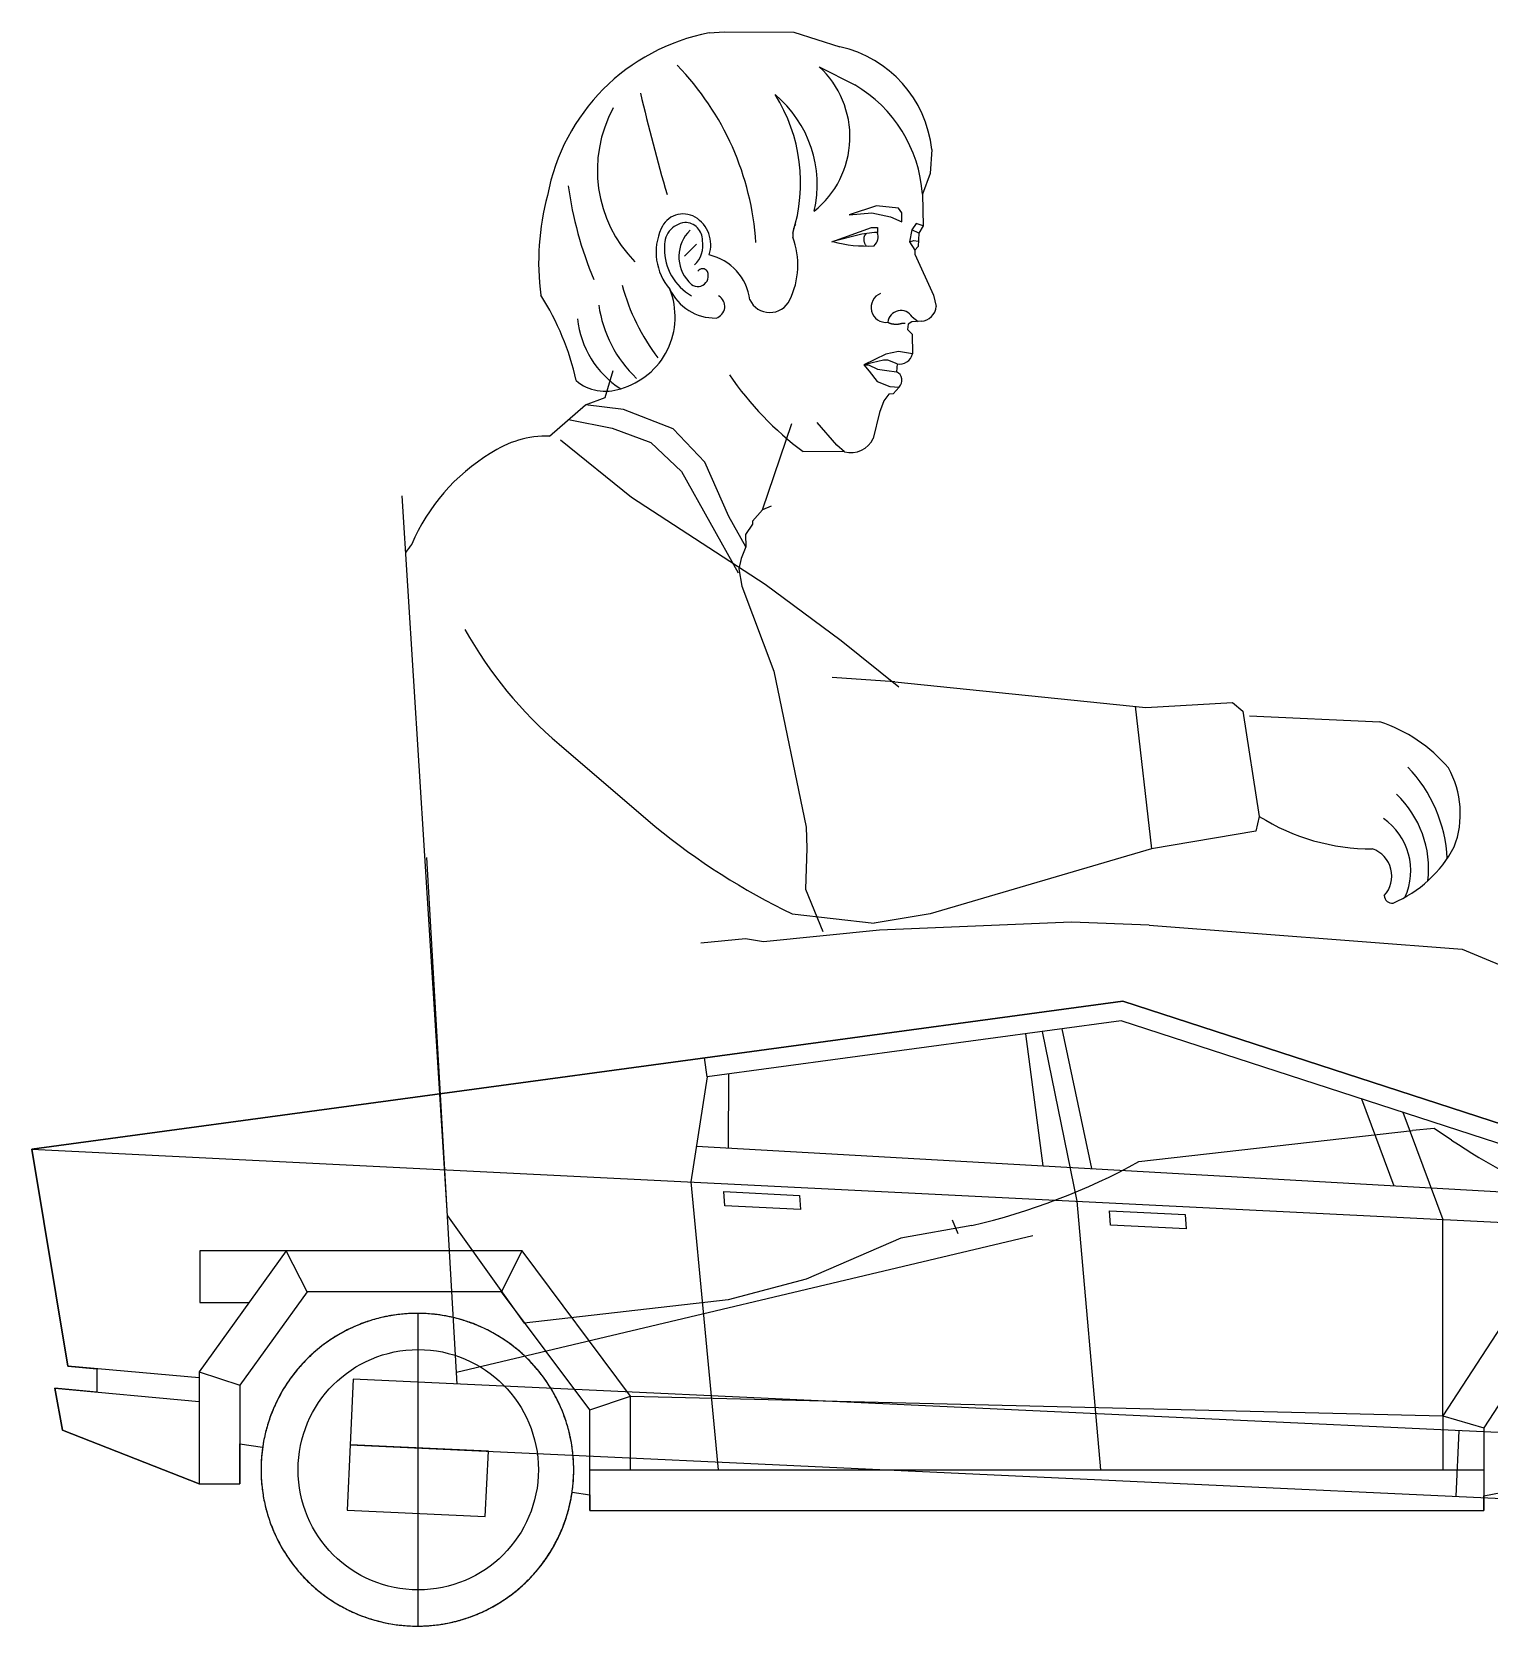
# Model space of a CAD drawing. Header units: millimetres. Extents: x 1207 to 16421, y -1609 to 10563.
# Drawn here: x 6378 to 7378, y -1609 to -514 of the extents above; entities that cross this region are included whole.
import ezdxf

# ---------------------------------------------------------------- set-up
doc = ezdxf.new("R2010")
doc.units = ezdxf.units.MM
for name, color, linetype in [('blueprint import', 6, 'Continuous'), ('person_arm', 7, 'Continuous'), ('person_leg1', 7, 'Continuous'), ('person_lowerleg1', 7, 'Continuous'), ('person_torso', 7, 'Continuous')]:
    doc.layers.add(name, color=color, linetype=linetype)

msp = doc.modelspace()

# ---------------------------------------------------------------- linework, layer by layer
for p, q in [((6669.661, -1442.365), (6648.639, -1080.993)), ((6669.661, -1442.365), (6648.639, -1080.993)), ((7064.829, -1340.668), (6669.198, -1434.405)), ((7064.829, -1340.668), (6669.198, -1434.405)), ((7357.341, -1474.443), (7355.244, -1519.395))]:
    msp.add_line(p, q)
for points in [[(6596.07, -1483.981), (7500.087, -1526.151), (7502.184, -1481.2), (6598.167, -1439.03)], [(6593.973, -1528.932), (6688.87, -1533.359), (6690.967, -1488.408), (6596.07, -1483.981)]]:
    msp.add_lwpolyline(points, close=True)
msp.add_circle((6642.819, -1501.178), 82.5)
at = {"layer": 'blueprint import'}
msp.add_line((6642.819, -1608.508), (6642.819, -1393.848), dxfattribs=at)
for points in [[(6492.309, -1438.202), (6402.33, -1430.036), (6377.573, -1281.081), (7126.576, -1179.475), (7631.635, -1343.476)], [(7631.635, -1343.476), (7126.576, -1179.475), (6377.573, -1281.081), (6402.33, -1430.036), (6422.209, -1431.852), (6422.209, -1447.911), (6393.257, -1445.261), (6398.642, -1473.954), (6492.309, -1510.788), (6520.328, -1510.788), (6520.328, -1483.393), (6536.012, -1485.654), (6535.871, -1486.645), (6535.74, -1487.646), (6535.623, -1488.61), (6535.519, -1489.614), (6535.423, -1490.58), (6535.33, -1491.558), (6535.247, -1492.524), (6535.178, -1493.502), (6535.104, -1494.47), (6535.035, -1495.448), (6535, -1496.401), (6534.954, -1497.368), (6534.93, -1498.321), (6534.906, -1499.264), (6534.906, -1502.363), (6534.954, -1504.767), (6535, -1505.968), (6535.058, -1507.161), (6535.128, -1508.386), (6535.221, -1509.609), (6535.33, -1510.833), (6535.449, -1512.05), (6535.578, -1513.275), (6535.721, -1514.511), (6535.871, -1515.736), (6536.062, -1516.984), (6536.259, -1518.225), (6536.461, -1519.473), (6536.698, -1520.722), (6536.92, -1521.96), (6537.167, -1523.209), (6537.439, -1524.445), (6537.732, -1525.718), (6538.027, -1526.956), (6538.347, -1528.205), (6538.688, -1529.477), (6539.042, -1530.713), (6539.407, -1531.962), (6539.795, -1533.2), (6540.173, -1534.473), (6540.61, -1535.722), (6541.031, -1536.96), (6541.494, -1538.208), (6541.941, -1539.446), (6542.434, -1540.695), (6542.929, -1541.92), (6543.436, -1543.156), (6543.978, -1544.381), (6544.519, -1545.621), (6545.086, -1546.846), (6545.675, -1548.047), (6546.266, -1549.274), (6546.891, -1550.462), (6547.504, -1551.687), (6548.164, -1552.867), (6548.822, -1554.068), (6549.493, -1555.234), (6550.199, -1556.413), (6550.92, -1557.591), (6551.65, -1558.77), (6552.393, -1559.925), (6553.135, -1561.057), (6553.937, -1562.212), (6554.725, -1563.32), (6555.516, -1564.45), (6557.188, -1566.665), (6558.024, -1567.751), (6558.908, -1568.832), (6559.768, -1569.905), (6560.676, -1570.965), (6561.584, -1572.003), (6562.501, -1573.05), (6563.432, -1574.065), (6564.386, -1575.079), (6565.355, -1576.08), (6566.332, -1577.068), (6567.322, -1578.05), (6568.324, -1579.014), (6569.336, -1579.968), (6570.363, -1580.9), (6571.399, -1581.821), (6572.435, -1582.724), (6573.497, -1583.632), (6574.568, -1584.516), (6576.735, -1586.236), (6577.843, -1587.074), (6578.953, -1587.887), (6580.084, -1588.701), (6581.216, -1589.466), (6582.348, -1590.267), (6584.654, -1591.753), (6585.81, -1592.482), (6586.989, -1593.201), (6588.166, -1593.907), (6589.333, -1594.581), (6591.737, -1595.901), (6592.938, -1596.524), (6594.13, -1597.137), (6596.578, -1598.314), (6597.794, -1598.881), (6600.244, -1599.965), (6601.48, -1600.484), (6602.709, -1600.99), (6603.958, -1601.461), (6605.194, -1601.911), (6606.443, -1602.369), (6607.692, -1602.795), (6608.93, -1603.229), (6610.203, -1603.605), (6611.438, -1603.994), (6612.687, -1604.385), (6613.949, -1604.726), (6615.198, -1605.056), (6616.447, -1605.373), (6617.706, -1605.668), (6618.955, -1605.964), (6620.193, -1606.233), (6621.442, -1606.481), (6622.682, -1606.706), (6623.929, -1606.941), (6625.178, -1607.165), (6626.416, -1607.343), (6627.665, -1607.53), (6628.901, -1607.684), (6630.126, -1607.825), (6631.355, -1607.955), (6632.578, -1608.096), (6633.792, -1608.179), (6635.017, -1608.272), (6636.244, -1608.344), (6637.432, -1608.403), (6639.836, -1608.496), (6641.039, -1608.496), (6642.23, -1608.52), (6643.303, -1608.496), (6644.386, -1608.496), (6645.446, -1608.474), (6646.53, -1608.427), (6647.614, -1608.39), (6648.7, -1608.32), (6649.818, -1608.248), (6650.902, -1608.155), (6652.008, -1608.073), (6654.225, -1607.838), (6655.333, -1607.708), (6656.441, -1607.566), (6658.654, -1607.258), (6659.785, -1607.071), (6660.895, -1606.869), (6662.027, -1606.669), (6663.158, -1606.459), (6664.264, -1606.233), (6666.527, -1605.738), (6667.658, -1605.466), (6668.777, -1605.173), (6671.04, -1604.582), (6672.172, -1604.241), (6673.301, -1603.924), (6674.433, -1603.572), (6675.54, -1603.205), (6676.672, -1602.838), (6677.804, -1602.462), (6678.909, -1602.052), (6680.041, -1601.639), (6681.148, -1601.214), (6682.28, -1600.766), (6683.39, -1600.308), (6684.497, -1599.834), (6685.603, -1599.352), (6686.711, -1598.857), (6687.797, -1598.362), (6688.904, -1597.843), (6689.986, -1597.3), (6691.083, -1596.761), (6692.169, -1596.194), (6694.336, -1595.017), (6695.396, -1594.426), (6696.469, -1593.79), (6697.529, -1593.177), (6698.565, -1592.528), (6699.625, -1591.87), (6700.674, -1591.21), (6701.712, -1590.539), (6702.726, -1589.833), (6703.751, -1589.136), (6704.766, -1588.406), (6705.767, -1587.687), (6706.779, -1586.933), (6707.756, -1586.19), (6708.747, -1585.424), (6709.724, -1584.635), (6710.689, -1583.834), (6711.646, -1583.045), (6712.6, -1582.231), (6713.519, -1581.395), (6714.472, -1580.58), (6716.288, -1578.86), (6717.185, -1578), (6718.093, -1577.116), (6718.977, -1576.232), (6719.834, -1575.324), (6720.695, -1574.429), (6721.531, -1573.5), (6722.391, -1572.568), (6723.205, -1571.628), (6724.83, -1569.716), (6725.62, -1568.774), (6726.396, -1567.773), (6727.163, -1566.806), (6727.905, -1565.805), (6728.659, -1564.814), (6729.404, -1563.813), (6730.11, -1562.801), (6730.829, -1561.776), (6731.513, -1560.738), (6732.182, -1559.723), (6732.866, -1558.677), (6733.528, -1557.614), (6734.152, -1556.576), (6734.788, -1555.519), (6735.425, -1554.446), (6736.013, -1553.386), (6737.192, -1551.216), (6737.757, -1550.134), (6738.3, -1549.035), (6738.839, -1547.954), (6739.358, -1546.846), (6739.853, -1545.76), (6740.348, -1544.652), (6740.854, -1543.545), (6741.328, -1542.439), (6741.775, -1541.332), (6742.212, -1540.2), (6742.635, -1539.092), (6743.072, -1537.963), (6743.45, -1536.853), (6743.862, -1535.722), (6744.227, -1534.601), (6744.579, -1533.471), (6744.946, -1532.34), (6745.261, -1531.208), (6745.606, -1530.077), (6745.898, -1528.945), (6746.195, -1527.84), (6746.49, -1526.708), (6746.758, -1525.576), (6747.255, -1523.313), (6747.479, -1522.206), (6747.702, -1521.076), (6747.913, -1519.945), (6748.091, -1518.837), (6748.267, -1517.705), (6748.456, -1516.598), (6760.558, -1518.364), (6760.558, -1529.112), (7374.369, -1529.112), (7374.369, -1519.024), (7393.351, -1515.538)], [(7338.241, -1307.642), (7508.085, -1317.257), (7125.347, -1192.977), (6841.191, -1231.533)], [(7059.668, -1201.897), (7071.568, -1292.523)], [(7071.251, -1200.332), (7094.877, -1316.762), (7111.117, -1501.173)], [(7084.721, -1198.503), (7105.035, -1294.432)], [(6841.191, -1231.533), (6839.425, -1218.43)], [(6841.191, -1231.533), (6830.009, -1303.589)], [(6855.897, -1229.539), (6855.71, -1280.293)], [(7290.354, -1246.556), (7312.719, -1306.239)], [(7318.809, -1255.807), (7346.346, -1329.289)], [(6833.817, -1279.044), (7338.241, -1307.642)], [(6377.573, -1281.081), (7631.635, -1343.476)], [(6830.009, -1303.589), (6848.814, -1501.173)], [(7346.346, -1464.174), (7346.346, -1329.289)], [(6788.591, -1501.173), (6788.591, -1450.621), (6714.083, -1350.993), (6552.214, -1350.993), (6492.309, -1434.067), (6492.309, -1510.788)], [(6552.214, -1350.993), (6492.78, -1350.993), (6492.78, -1386.402), (6526.692, -1386.402)], [(6566.556, -1379.026), (6552.214, -1350.993)], [(6700.037, -1379.026), (6714.083, -1350.993)], [(7631.635, -1435.894), (7579.704, -1356.579), (7419.369, -1351.853), (7346.346, -1464.174), (7346.346, -1501.173)], [(6760.558, -1529.112), (6760.558, -1459.941), (6700.037, -1379.026), (6566.556, -1379.026), (6520.328, -1443.139), (6520.328, -1510.788)], [(7613.017, -1503.39), (7613.017, -1447.17), (7565.437, -1384.2), (7434.309, -1380.336), (7374.369, -1472.482), (7374.369, -1501.173)], [(6422.209, -1431.852), (6422.209, -1447.911)], [(6492.309, -1434.067), (6520.328, -1443.139)], [(6492.309, -1510.788), (6398.642, -1473.954), (6393.257, -1445.261), (6492.309, -1454.275)], [(6760.558, -1459.941), (6788.591, -1450.621)], [(6788.591, -1450.621), (7346.346, -1464.174)], [(7346.346, -1464.174), (7374.369, -1472.482)], [(6520.328, -1483.393), (6536.012, -1485.654)], [(6760.558, -1501.173), (7374.369, -1501.173)], [(7374.369, -1501.173), (7374.369, -1529.112)], [(6492.309, -1510.788), (6520.328, -1510.788)], [(6748.456, -1516.598), (6760.558, -1518.364)], [(7374.369, -1519.024), (7393.351, -1515.538)], [(6760.558, -1529.112), (7374.369, -1529.112)]]:
    msp.add_lwpolyline(points, dxfattribs=at)
for points in [[(6852.576, -1310.294), (6904.493, -1312.874), (6905.236, -1322.595), (6853.319, -1320.015), (6852.576, -1310.294)], [(7117.43, -1323.455), (7169.348, -1326.057), (7170.102, -1335.781), (7118.171, -1333.214), (7117.43, -1323.455)], [(6749.564, -1501.173), (6749.54, -1499.311), (6749.494, -1497.437), (6749.399, -1495.576), (6749.292, -1493.704), (6749.151, -1491.851), (6748.975, -1489.99), (6748.773, -1488.141), (6748.526, -1486.28), (6748.245, -1484.427), (6747.937, -1482.59), (6747.596, -1480.765), (6747.231, -1478.926), (6746.831, -1477.099), (6746.393, -1475.284), (6745.924, -1473.483), (6745.415, -1471.667), (6744.896, -1469.875), (6744.334, -1468.097), (6743.741, -1466.329), (6743.117, -1464.563), (6742.481, -1462.817), (6741.775, -1461.073), (6741.08, -1459.366), (6740.327, -1457.645), (6739.56, -1455.947), (6738.745, -1454.253), (6737.935, -1452.578), (6737.075, -1450.917), (6736.167, -1449.266), (6735.259, -1447.641), (6734.315, -1446.039), (6733.337, -1444.449), (6732.349, -1442.868), (6731.298, -1441.302), (6730.264, -1439.77), (6729.178, -1438.25), (6728.07, -1436.741), (6726.939, -1435.27), (6725.764, -1433.796), (6724.584, -1432.347), (6723.36, -1430.92), (6722.143, -1429.517), (6720.871, -1428.138), (6719.589, -1426.785), (6718.29, -1425.442), (6716.961, -1424.133), (6715.604, -1422.847), (6714.224, -1421.576), (6712.845, -1420.338), (6711.423, -1419.137), (6709.972, -1417.934), (6708.523, -1416.757), (6707.048, -1415.625), (6705.539, -1414.518), (6704.019, -1413.408), (6702.479, -1412.374), (6700.945, -1411.325), (6699.355, -1410.311), (6697.776, -1409.333), (6696.174, -1408.388), (6694.536, -1407.459), (6692.909, -1406.551), (6691.235, -1405.693), (6689.586, -1404.857), (6687.89, -1404.042), (6684.497, -1402.509), (6682.753, -1401.803), (6681.031, -1401.108), (6679.263, -1400.45), (6677.532, -1399.814), (6675.74, -1399.221), (6673.974, -1398.634), (6672.183, -1398.115), (6670.38, -1397.596), (6668.566, -1397.125), (6666.761, -1396.69), (6664.946, -1396.289), (6663.121, -1395.9), (6661.284, -1395.559), (6659.431, -1395.24), (6657.594, -1394.944), (6655.745, -1394.697), (6653.882, -1394.473), (6652.032, -1394.299), (6650.146, -1394.132), (6648.298, -1394.028), (6646.424, -1393.93), (6644.564, -1393.86), (6642.688, -1393.837), (6640.827, -1393.86), (6638.952, -1393.884), (6637.104, -1393.98), (6635.219, -1394.06), (6633.368, -1394.201), (6631.505, -1394.38), (6629.656, -1394.592), (6627.795, -1394.814), (6625.945, -1395.085), (6624.092, -1395.381), (6622.257, -1395.722), (6620.419, -1396.076), (6618.614, -1396.488), (6616.777, -1396.89), (6614.974, -1397.372), (6613.158, -1397.844), (6611.369, -1398.363), (6609.59, -1398.93), (6607.822, -1399.518), (6606.054, -1400.131), (6604.299, -1400.767), (6602.555, -1401.438), (6600.833, -1402.144), (6599.113, -1402.887), (6597.419, -1403.654), (6595.72, -1404.455), (6594.046, -1405.267), (6592.373, -1406.127), (6590.736, -1407.011), (6589.085, -1407.906), (6585.879, -1409.815), (6584.313, -1410.806), (6582.732, -1411.831), (6581.192, -1412.893), (6579.683, -1413.951), (6578.162, -1415.058), (6576.666, -1416.19), (6575.191, -1417.345), (6573.756, -1418.525), (6572.329, -1419.726), (6570.926, -1420.962), (6569.535, -1422.21), (6568.156, -1423.472), (6566.827, -1424.793), (6565.517, -1426.103), (6564.223, -1427.456), (6562.939, -1428.835), (6561.691, -1430.225), (6560.466, -1431.628), (6559.273, -1433.064), (6558.094, -1434.514), (6556.962, -1435.987), (6555.831, -1437.483), (6554.749, -1439.004), (6553.665, -1440.537), (6552.616, -1442.077), (6551.602, -1443.658), (6550.625, -1445.237), (6549.66, -1446.851), (6548.728, -1448.454), (6547.818, -1450.081), (6546.961, -1451.731), (6546.1, -1453.414), (6545.286, -1455.089), (6544.498, -1456.783), (6543.757, -1458.505), (6543.023, -1460.213), (6542.33, -1461.933), (6541.644, -1463.679), (6541.007, -1465.445), (6540.395, -1467.213), (6539.832, -1468.991), (6539.289, -1470.783), (6538.77, -1472.575), (6538.299, -1474.376), (6537.841, -1476.191), (6537.415, -1478.007), (6537.026, -1479.834), (6536.698, -1481.671), (6536.353, -1483.522), (6536.062, -1485.359), (6535.814, -1487.21), (6535.578, -1489.06), (6535.376, -1490.921), (6535.221, -1492.772), (6535.084, -1494.657), (6535, -1496.505), (6534.93, -1498.391), (6534.906, -1500.243), (6534.906, -1502.115), (6534.93, -1503.977), (6535, -1505.851), (6535.084, -1507.712), (6535.221, -1509.585), (6535.376, -1511.437), (6535.578, -1513.299), (6535.814, -1515.147), (6536.062, -1517.008), (6536.353, -1518.837), (6536.698, -1520.698), (6537.026, -1522.523), (6537.415, -1524.362), (6537.841, -1526.165), (6538.299, -1527.981), (6538.77, -1529.783), (6539.289, -1531.573), (6539.832, -1533.365), (6540.395, -1535.157), (6541.007, -1536.912), (6541.644, -1538.68), (6542.33, -1540.424), (6543.023, -1542.144), (6543.757, -1543.866), (6544.498, -1545.584), (6545.286, -1547.28), (6546.1, -1548.955), (6546.961, -1550.63), (6547.818, -1552.254), (6548.728, -1553.905), (6549.66, -1555.519), (6550.625, -1557.119), (6551.602, -1558.7), (6552.616, -1560.29), (6553.665, -1561.824), (6554.749, -1563.364), (6555.831, -1564.873), (6556.962, -1566.372), (6558.094, -1567.844), (6559.273, -1569.293), (6560.466, -1570.744), (6561.691, -1572.145), (6562.939, -1573.524), (6564.223, -1574.903), (6565.517, -1576.232), (6566.827, -1577.577), (6568.156, -1578.86), (6569.535, -1580.146), (6570.926, -1581.395), (6572.329, -1582.644), (6573.756, -1583.834), (6575.191, -1585.011), (6576.666, -1586.167), (6578.162, -1587.298), (6579.683, -1588.406), (6581.192, -1589.466), (6582.732, -1590.513), (6584.313, -1591.551), (6585.879, -1592.552), (6587.484, -1593.497), (6589.085, -1594.45), (6590.736, -1595.358), (6592.373, -1596.242), (6594.046, -1597.089), (6595.72, -1597.917), (6597.419, -1598.703), (6599.113, -1599.47), (6600.833, -1600.212), (6602.555, -1600.92), (6604.299, -1601.602), (6606.054, -1602.228), (6607.822, -1602.838), (6609.59, -1603.431), (6611.369, -1603.994), (6613.158, -1604.513), (6614.974, -1604.997), (6616.777, -1605.444), (6618.614, -1605.868), (6620.419, -1606.281), (6622.257, -1606.646), (6624.092, -1606.987), (6627.795, -1607.553), (6629.656, -1607.777), (6631.505, -1607.977), (6633.368, -1608.131), (6635.219, -1608.296), (6637.104, -1608.39), (6638.952, -1608.45), (6640.827, -1608.496), (6642.688, -1608.52), (6644.564, -1608.496), (6646.424, -1608.427), (6648.298, -1608.344), (6650.146, -1608.227), (6652.032, -1608.073), (6653.882, -1607.884), (6655.745, -1607.66), (6657.594, -1607.412), (6659.431, -1607.117), (6661.284, -1606.8), (6663.121, -1606.459), (6664.946, -1606.081), (6666.761, -1605.668), (6668.566, -1605.243), (6670.38, -1604.76), (6672.183, -1604.241), (6673.974, -1603.703), (6675.74, -1603.136), (6677.532, -1602.547), (6679.263, -1601.911), (6681.031, -1601.261), (6682.753, -1600.556), (6684.497, -1599.858), (6686.191, -1599.081), (6687.89, -1598.314), (6689.586, -1597.502), (6691.235, -1596.663), (6692.909, -1595.806), (6694.536, -1594.9), (6696.174, -1593.979), (6697.776, -1593.023), (6699.355, -1592.046), (6700.945, -1591.032), (6702.479, -1589.998), (6704.019, -1588.925), (6705.539, -1587.841), (6707.048, -1586.733), (6708.523, -1585.602), (6709.972, -1584.422), (6711.423, -1583.232), (6712.845, -1582.031), (6714.224, -1580.782), (6715.604, -1579.52), (6716.961, -1578.224), (6718.29, -1576.919), (6719.589, -1575.585), (6720.871, -1574.219), (6722.143, -1572.84), (6723.36, -1571.437), (6724.584, -1570.014), (6725.764, -1568.563), (6726.939, -1567.101), (6728.07, -1565.627), (6729.178, -1564.109), (6730.264, -1562.588), (6731.298, -1561.057), (6732.349, -1559.489), (6733.337, -1557.91), (6734.315, -1556.331), (6735.259, -1554.717), (6736.167, -1553.09), (6737.075, -1551.44), (6737.935, -1549.789), (6738.745, -1548.119), (6739.56, -1546.42), (6740.327, -1544.724), (6741.08, -1543.002), (6741.775, -1541.284), (6742.481, -1539.54), (6743.117, -1537.796), (6743.741, -1536.028), (6744.334, -1534.273), (6744.896, -1532.481), (6745.415, -1530.689), (6745.924, -1528.889), (6746.393, -1527.073), (6746.831, -1525.259), (6747.231, -1523.431), (6747.596, -1521.593), (6747.937, -1519.767), (6748.245, -1517.929), (6748.526, -1516.081), (6748.773, -1514.228), (6748.975, -1512.367), (6749.151, -1510.516), (6749.292, -1508.631), (6749.399, -1506.783), (6749.494, -1504.919), (6749.54, -1503.045), (6749.564, -1501.173)], [(6749.564, -1501.173), (6749.564, -1499.996), (6749.54, -1498.792), (6749.494, -1497.591), (6749.446, -1496.401), (6749.399, -1495.2), (6749.316, -1493.975), (6749.223, -1492.748), (6749.129, -1491.534), (6749.021, -1490.309), (6748.882, -1489.082), (6748.728, -1487.846), (6748.562, -1486.621), (6748.387, -1485.383), (6748.208, -1484.134), (6747.998, -1482.885), (6747.772, -1481.649), (6747.524, -1480.401), (6747.277, -1479.16), (6747.005, -1477.912), (6746.712, -1476.639), (6746.417, -1475.401), (6746.1, -1474.152), (6745.756, -1472.892), (6745.415, -1471.643), (6745.064, -1470.395), (6744.675, -1469.133), (6744.273, -1467.884), (6743.862, -1466.648), (6743.437, -1465.399), (6742.978, -1464.161), (6742.505, -1462.912), (6742.023, -1461.663), (6741.528, -1460.425), (6740.489, -1457.975), (6739.925, -1456.737), (6738.795, -1454.285), (6738.183, -1453.097), (6737.57, -1451.87), (6736.934, -1450.669), (6736.285, -1449.468), (6735.624, -1448.302), (6734.951, -1447.122), (6734.245, -1445.921), (6733.539, -1444.766), (6732.818, -1443.587), (6732.078, -1442.433), (6731.298, -1441.302), (6730.536, -1440.146), (6729.745, -1439.017), (6728.118, -1436.799), (6727.28, -1435.692), (6725.562, -1433.524), (6724.678, -1432.464), (6723.77, -1431.391), (6722.864, -1430.355), (6721.943, -1429.317), (6721.012, -1428.292), (6720.058, -1427.28), (6719.113, -1426.265), (6718.112, -1425.288), (6717.135, -1424.311), (6716.123, -1423.342), (6715.132, -1422.389), (6714.083, -1421.47), (6713.047, -1420.54), (6712.011, -1419.632), (6710.936, -1418.725), (6709.878, -1417.841), (6707.709, -1416.12), (6706.601, -1415.284), (6704.388, -1413.66), (6703.256, -1412.869), (6702.101, -1412.102), (6700.969, -1411.349), (6699.814, -1410.606), (6698.634, -1409.863), (6697.483, -1409.155), (6696.304, -1408.462), (6695.101, -1407.776), (6693.934, -1407.12), (6692.731, -1406.471), (6691.53, -1405.834), (6690.307, -1405.222), (6689.115, -1404.631), (6687.89, -1404.042), (6686.665, -1403.478), (6685.451, -1402.935), (6684.202, -1402.392), (6682.977, -1401.873), (6681.739, -1401.38), (6680.49, -1400.895), (6679.241, -1400.426), (6678.001, -1399.987), (6676.752, -1399.566), (6675.516, -1399.127), (6674.268, -1398.728), (6673.006, -1398.363), (6671.757, -1397.985), (6670.508, -1397.644), (6669.248, -1397.303), (6667.999, -1396.984), (6666.761, -1396.69), (6665.513, -1396.395), (6664.253, -1396.124), (6661.755, -1395.628), (6660.517, -1395.431), (6659.268, -1395.192), (6658.028, -1395.016), (6656.781, -1394.838), (6655.557, -1394.675), (6654.319, -1394.523), (6653.094, -1394.403), (6651.866, -1394.275), (6650.655, -1394.178), (6649.43, -1394.084), (6648.226, -1394.028), (6647.001, -1393.954), (6645.813, -1393.91), (6644.608, -1393.86), (6643.409, -1393.86), (6642.23, -1393.837), (6641.039, -1393.86), (6639.836, -1393.86), (6637.432, -1393.954), (6636.244, -1394.028), (6635.017, -1394.084), (6633.792, -1394.178), (6632.578, -1394.275), (6631.355, -1394.403), (6630.126, -1394.523), (6628.901, -1394.675), (6627.665, -1394.838), (6626.416, -1395.016), (6625.178, -1395.192), (6623.929, -1395.431), (6622.682, -1395.628), (6621.442, -1395.876), (6620.193, -1396.124), (6618.955, -1396.395), (6617.706, -1396.69), (6616.447, -1396.984), (6615.198, -1397.303), (6613.949, -1397.644), (6612.687, -1397.985), (6611.438, -1398.363), (6610.203, -1398.728), (6608.93, -1399.127), (6607.692, -1399.566), (6606.443, -1399.987), (6605.194, -1400.426), (6603.958, -1400.895), (6602.709, -1401.38), (6601.48, -1401.873), (6600.244, -1402.392), (6597.794, -1403.478), (6596.578, -1404.042), (6594.13, -1405.222), (6592.938, -1405.834), (6591.737, -1406.471), (6590.534, -1407.12), (6589.333, -1407.776), (6588.166, -1408.462), (6586.989, -1409.155), (6585.81, -1409.863), (6583.499, -1411.349), (6582.348, -1412.102), (6581.216, -1412.869), (6580.084, -1413.66), (6578.953, -1414.47), (6577.843, -1415.284), (6576.735, -1416.12), (6574.568, -1417.841), (6573.497, -1418.725), (6572.435, -1419.632), (6571.399, -1420.54), (6570.363, -1421.47), (6569.336, -1422.389), (6568.324, -1423.342), (6567.322, -1424.311), (6566.332, -1425.288), (6565.355, -1426.265), (6564.386, -1427.28), (6563.432, -1428.292), (6562.501, -1429.317), (6561.584, -1430.355), (6560.676, -1431.391), (6559.768, -1432.464), (6558.908, -1433.524), (6558.024, -1434.608), (6557.188, -1435.692), (6555.516, -1437.909), (6554.725, -1439.017), (6553.937, -1440.146), (6553.135, -1441.302), (6552.393, -1442.433), (6551.65, -1443.587), (6550.92, -1444.766), (6550.199, -1445.921), (6549.493, -1447.122), (6548.822, -1448.302), (6548.164, -1449.468), (6547.504, -1450.669), (6546.891, -1451.87), (6546.266, -1453.097), (6545.675, -1454.285), (6545.086, -1455.513), (6544.519, -1456.737), (6543.978, -1457.975), (6543.436, -1459.2), (6542.929, -1460.425), (6542.434, -1461.663), (6541.941, -1462.912), (6541.494, -1464.161), (6541.031, -1465.399), (6540.61, -1466.648), (6540.173, -1467.884), (6539.795, -1469.133), (6539.407, -1470.395), (6539.042, -1471.643), (6538.688, -1472.892), (6538.347, -1474.152), (6538.027, -1475.401), (6537.732, -1476.639), (6537.439, -1477.912), (6537.167, -1479.16), (6536.92, -1480.401), (6536.698, -1481.649), (6536.461, -1482.885), (6536.062, -1485.383), (6535.871, -1486.621), (6535.721, -1487.846), (6535.578, -1489.082), (6535.449, -1490.309), (6535.33, -1491.534), (6535.221, -1492.748), (6535.128, -1493.975), (6535.058, -1495.2), (6535, -1496.401), (6534.954, -1497.591), (6534.906, -1499.996), (6534.906, -1502.363), (6534.954, -1504.767), (6535, -1505.968), (6535.058, -1507.161), (6535.128, -1508.386), (6535.221, -1509.609), (6535.33, -1510.833), (6535.449, -1512.05), (6535.578, -1513.275), (6535.721, -1514.511), (6535.871, -1515.736), (6536.062, -1516.984), (6536.259, -1518.225), (6536.461, -1519.473), (6536.698, -1520.722), (6536.92, -1521.96), (6537.167, -1523.209), (6537.439, -1524.445), (6537.732, -1525.718), (6538.027, -1526.956), (6538.347, -1528.205), (6538.688, -1529.477), (6539.042, -1530.713), (6539.407, -1531.962), (6539.795, -1533.2), (6540.173, -1534.473), (6540.61, -1535.722), (6541.031, -1536.96), (6541.494, -1538.208), (6541.941, -1539.446), (6542.434, -1540.695), (6542.929, -1541.92), (6543.436, -1543.156), (6543.978, -1544.381), (6544.519, -1545.621), (6545.086, -1546.846), (6545.675, -1548.047), (6546.266, -1549.274), (6546.891, -1550.462), (6547.504, -1551.687), (6548.164, -1552.867), (6548.822, -1554.068), (6549.493, -1555.234), (6550.199, -1556.413), (6550.92, -1557.591), (6551.65, -1558.77), (6552.393, -1559.925), (6553.135, -1561.057), (6553.937, -1562.212), (6554.725, -1563.32), (6555.516, -1564.45), (6557.188, -1566.665), (6558.024, -1567.751), (6558.908, -1568.832), (6559.768, -1569.905), (6560.676, -1570.965), (6561.584, -1572.003), (6562.501, -1573.05), (6563.432, -1574.065), (6564.386, -1575.079), (6565.355, -1576.08), (6566.332, -1577.068), (6567.322, -1578.05), (6568.324, -1579.014), (6569.336, -1579.968), (6570.363, -1580.9), (6571.399, -1581.821), (6572.435, -1582.724), (6573.497, -1583.632), (6574.568, -1584.516), (6576.735, -1586.236), (6577.843, -1587.074), (6578.953, -1587.887), (6580.084, -1588.701), (6581.216, -1589.466), (6582.348, -1590.267), (6584.654, -1591.753), (6585.81, -1592.482), (6586.989, -1593.201), (6588.166, -1593.907), (6589.333, -1594.581), (6591.737, -1595.901), (6592.938, -1596.524), (6594.13, -1597.137), (6596.578, -1598.314), (6597.794, -1598.881), (6600.244, -1599.965), (6601.48, -1600.484), (6602.709, -1600.99), (6603.958, -1601.461), (6605.194, -1601.911), (6606.443, -1602.369), (6607.692, -1602.795), (6608.93, -1603.229), (6610.203, -1603.605), (6611.438, -1603.994), (6612.687, -1604.385), (6613.949, -1604.726), (6615.198, -1605.056), (6616.447, -1605.373), (6617.706, -1605.668), (6618.955, -1605.964), (6620.193, -1606.233), (6621.442, -1606.481), (6622.682, -1606.706), (6623.929, -1606.941), (6625.178, -1607.165), (6626.416, -1607.343), (6627.665, -1607.53), (6628.901, -1607.684), (6630.126, -1607.825), (6631.355, -1607.955), (6632.578, -1608.096), (6633.792, -1608.179), (6635.017, -1608.272), (6636.244, -1608.344), (6637.432, -1608.403), (6639.836, -1608.496), (6641.039, -1608.496), (6642.23, -1608.52), (6643.409, -1608.496), (6644.608, -1608.496), (6645.813, -1608.45), (6647.001, -1608.403), (6648.226, -1608.344), (6649.43, -1608.272), (6650.655, -1608.179), (6651.866, -1608.096), (6653.094, -1607.955), (6654.319, -1607.825), (6655.557, -1607.684), (6656.781, -1607.53), (6658.028, -1607.343), (6659.268, -1607.165), (6660.517, -1606.941), (6661.755, -1606.706), (6663.004, -1606.481), (6664.253, -1606.233), (6665.513, -1605.964), (6666.761, -1605.668), (6667.999, -1605.373), (6669.248, -1605.056), (6670.508, -1604.726), (6671.757, -1604.385), (6673.006, -1603.994), (6674.268, -1603.605), (6675.516, -1603.229), (6676.752, -1602.795), (6678.001, -1602.369), (6679.241, -1601.911), (6680.49, -1601.461), (6681.739, -1600.99), (6682.977, -1600.484), (6684.202, -1599.965), (6685.451, -1599.424), (6686.665, -1598.881), (6687.89, -1598.314), (6689.115, -1597.725), (6690.307, -1597.137), (6691.53, -1596.524), (6692.731, -1595.901), (6693.934, -1595.241), (6695.101, -1594.581), (6696.304, -1593.907), (6697.483, -1593.201), (6698.634, -1592.482), (6699.814, -1591.753), (6700.969, -1591.008), (6702.101, -1590.267), (6703.256, -1589.466), (6704.388, -1588.701), (6706.601, -1587.074), (6707.709, -1586.236), (6709.878, -1584.516), (6710.936, -1583.632), (6712.011, -1582.724), (6713.047, -1581.821), (6714.083, -1580.9), (6715.132, -1579.968), (6716.123, -1579.014), (6717.135, -1578.05), (6718.112, -1577.068), (6719.113, -1576.08), (6720.058, -1575.079), (6721.012, -1574.065), (6721.943, -1573.05), (6722.864, -1572.003), (6723.77, -1570.965), (6724.678, -1569.905), (6725.562, -1568.832), (6727.28, -1566.665), (6728.118, -1565.557), (6728.93, -1564.45), (6729.745, -1563.32), (6730.536, -1562.212), (6731.298, -1561.057), (6732.078, -1559.925), (6732.818, -1558.77), (6733.539, -1557.591), (6734.951, -1555.234), (6735.624, -1554.068), (6736.285, -1552.867), (6736.934, -1551.687), (6737.57, -1550.462), (6738.183, -1549.274), (6738.795, -1548.047), (6739.358, -1546.846), (6739.925, -1545.621), (6740.489, -1544.381), (6741.009, -1543.156), (6741.528, -1541.92), (6742.023, -1540.695), (6742.505, -1539.446), (6742.978, -1538.208), (6743.437, -1536.96), (6743.862, -1535.722), (6744.273, -1534.473), (6744.675, -1533.2), (6745.064, -1531.962), (6745.415, -1530.713), (6745.756, -1529.477), (6746.1, -1528.205), (6746.417, -1526.956), (6746.712, -1525.718), (6747.005, -1524.445), (6747.277, -1523.209), (6747.524, -1521.96), (6747.772, -1520.722), (6747.998, -1519.473), (6748.208, -1518.225), (6748.387, -1516.984), (6748.562, -1515.736), (6748.728, -1514.511), (6748.882, -1513.275), (6749.021, -1512.05), (6749.129, -1510.833), (6749.316, -1508.386), (6749.399, -1507.161), (6749.446, -1505.968), (6749.54, -1503.564), (6749.564, -1502.363), (6749.564, -1501.173)]]:
    msp.add_lwpolyline(points, close=True, dxfattribs=at)
at = {"layer": 'person_arm'}
for p, q in [((7213.442, -983.587), (7303.065, -987.73)), ((6739.531, -1003.172), (6805.457, -1059.564)), ((7220.262, -1052.718), (7217.894, -1062.725)), ((7217.894, -1062.725), (7146.306, -1074.944)), ((7146.306, -1074.944), (6994.271, -1119.481))]:
    msp.add_line(p, q, dxfattribs=at)
for points in [[(6740.544, -794.118), (6789.16, -833.646), (6880.897, -893.342), (6933.268, -931.921), (6972.796, -963.647)], [(6970.109, -960.384), (7142.253, -977.831), (7201.938, -974.498), (7208.961, -980.539), (7220.262, -1052.718)], [(7134.956, -977.092), (7146.306, -1074.944)]]:
    msp.add_lwpolyline(points, dxfattribs=at)
for centre, radius, start, end in [((6927.042, -783.459), 288.849, 209.204954, 229.52145), ((7269.617, -1088.08), 105.778, 40.487559, 71.566442), ((7251.657, -1086.546), 97.755, 2.912518, 43.866585), ((7294.127, -1050.771), 64.135, 339.142172, 29.283538), ((7265.589, -1088.898), 70.899, 353.52458, 46.45066), ((7102.786, -697.542), 468.47, 230.603673, 244.297044), ((7297.193, -930.618), 144.315, 237.786471, 270.319001), ((7280.428, -1090.061), 43.767, 335.418686, 55.150588), ((7291.263, -1093.701), 19.941, 317.858961, 70.265235), ((7278.738, -1033.928), 85.133, 293.052947, 332.220367), ((7311.427, -1106.923), 5.38, 181.685255, 276.91596)]:
    msp.add_arc(centre, radius, start, end, dxfattribs=at)
at = {"layer": 'person_leg1'}
for p, q in [((6970.109, -960.384), (6926.915, -957.439)), ((6899.608, -1119.659), (6955.8, -1126.07)), ((6994.271, -1119.481), (6955.8, -1126.07)), ((7144.743, -1127.391), (7359.463, -1143.891)), ((7137.603, -1289.617), (7325.402, -1268.356)), ((7340.228, -1266.89), (7325.402, -1268.356)), ((7352.274, -1274.914), (7340.228, -1266.89)), ((7022.854, -1333.482), (6974.176, -1342.122)), ((6974.176, -1342.122), (6909.167, -1370.422)), ((6909.167, -1370.422), (6855.615, -1384.56)), ((6855.615, -1384.56), (6715.568, -1400.67))]:
    msp.add_line(p, q, dxfattribs=at)
msp.add_lwpolyline([(7144.743, -1127.391), (7091.384, -1125.29), (6959.436, -1130.761), (6879.97, -1138.692), (6867.392, -1136.742), (6836.93, -1139.621)], dxfattribs=at)
msp.add_arc((6924.029, -902.946), 441.733, 282.927703, 298.913613, dxfattribs=at)
at = {"layer": 'person_lowerleg1'}
msp.add_line((7359.463, -1143.891), (7605.621, -1245.952), dxfattribs=at)
msp.add_arc((7624.403, -867.466), 489.967, 236.26151, 256.963399, dxfattribs=at)
at = {"layer": 'person_torso'}
for p, q in [((6842.494, -514.829), (6852.779, -514.172)), ((6852.779, -514.172), (6900.72, -514.317)), ((6900.72, -514.317), (6932.358, -524.382)), ((6918.164, -538.126), (6942.455, -550.569)), ((6995.384, -594.941), (6994.236, -611.444)), ((6994.236, -611.444), (6988.957, -625.541)), ((6988.957, -625.541), (6989.519, -647.212)), ((6986.418, -652.388), (6986.06, -661.595)), ((6989.519, -647.212), (6986.418, -652.388)), ((6986.06, -661.595), (6983.644, -664.068)), ((6983.644, -664.068), (6983.856, -666.84)), ((6983.856, -666.84), (6996.561, -694.987)), ((6996.561, -694.987), (6998.427, -702.63)), ((6981.91, -709.835), (6986.104, -712.89)), ((6979.083, -714.712), (6978.667, -718.525)), ((6978.667, -718.525), (6982.003, -721.629)), ((6981.636, -713.281), (6979.083, -714.712)), ((6988.108, -712.714), (6981.636, -713.281)), ((6982.003, -721.629), (6982.168, -735.252)), ((6971.553, -742.066), (6971.185, -747.546)), ((6771.18, -765.155), (6776.71, -746.711)), ((6757.587, -770.16), (6771.18, -765.155)), ((6965.975, -762.884), (6962.358, -767.375)), ((6968.785, -762.627), (6965.975, -762.884)), ((6973.001, -757.958), (6968.785, -762.627)), ((6733.011, -791.728), (6757.587, -770.16)), ((6959.474, -775.417), (6955.243, -793.292)), ((6962.358, -767.375), (6959.474, -775.417)), ((6879.157, -842.194), (6899.225, -782.973)), ((6935.572, -802.455), (6907.066, -802.291)), ((6662.942, -1326.877), (6631.796, -832.656)), ((6879.157, -842.194), (6872.314, -849.953)), ((6885.055, -839.794), (6879.157, -842.194)), ((6872.248, -852.019), (6867.509, -859.237)), ((6872.314, -849.953), (6872.248, -852.019)), ((6867.509, -859.237), (6867.669, -867.702)), ((6867.669, -867.702), (6864.454, -875.745)), ((6864.454, -875.745), (6862.962, -882.834)), ((6862.962, -882.834), (6865.065, -894.601)), ((6865.065, -894.601), (6886.846, -953.1)), ((6886.846, -953.1), (6909.061, -1059.988)), ((6909.061, -1059.988), (6909.68, -1074.431)), ((6909.68, -1074.431), (6908.684, -1102.568)), ((6908.684, -1102.568), (6920.564, -1131.813)), ((6662.942, -1326.877), (6715.568, -1400.67)), ((7013.447, -1339.314), (7009.558, -1329.807))]:
    msp.add_line(p, q, dxfattribs=at)
msp.add_lwpolyline([(6974.856, -644.498), (6974.872, -638.446), (6972.582, -635.24), (6957.406, -633.6), (6938.632, -639.797), (6954.12, -638.281), (6967.034, -641.208)], close=True, dxfattribs=at)
for points in [[(6926.688, -658.314), (6953.929, -648.43), (6958.171, -648.442), (6958.162, -651.831), (6956.112, -651.826), (6947.414, -653.073), (6927.495, -658.021)], [(6989.519, -647.212), (6984.777, -645.781), (6981.691, -650.16), (6980.059, -658.345), (6983.644, -664.068)], [(6986.418, -652.388), (6981.691, -650.16)], [(6825.624, -668.058), (6833.887, -659.897)], [(6980.059, -658.345), (6982.981, -657.4), (6986.07, -657.844)], [(6982.168, -735.252), (6972.535, -733.57), (6963.838, -735.316), (6948.753, -742.687)], [(6971.553, -742.066), (6965.164, -739.446), (6962.135, -739.438), (6954.431, -741.308), (6948.753, -742.687), (6951.868, -742.696), (6958.124, -745.745), (6964.623, -746.712), (6971.185, -747.546)], [(6948.753, -742.687), (6952.395, -746.965), (6957.868, -754.169), (6966.615, -757.587), (6973.001, -757.958)], [(6867.669, -867.702), (6855.978, -846.945), (6839.496, -809.525), (6817.921, -786.569), (6783.701, -773.276), (6757.587, -770.16)], [(6745.972, -780.353), (6775.967, -786.145), (6802.493, -796.072), (6823.455, -816.005), (6862.391, -885.551)], [(6935.572, -802.455), (6930.264, -797.791), (6916.637, -782.308)]]:
    msp.add_lwpolyline(points, dxfattribs=at)
for centre, radius, start, end in [((6869.085, -652.225), 139.945, 100.953417, 169.364072), ((6914.654, -603.624), 81.195, 6.138457, 77.406051), ((6681.866, -671.591), 193.242, 3.795441, 44.095141), ((6873.762, -586.184), 65.431, 308.699431, 47.264319), ((8213.638, -220.595), 1457.453, 193.311253, 196.140161), ((6835.854, -619.124), 80.875, 347.04947, 49.988107), ((6791.753, -617.719), 113.578, 342.285969, 32.208939), ((6894.704, -632.095), 94.481, 3.977649, 59.642065), ((6855.489, -609.179), 89.667, 151.421337, 224.549597), ((7002.993, -583.925), 259.741, 187.929148, 202.675053), ((6902.889, -672.405), 177.414, 164.969558, 187.31689), ((6824.696, -655.449), 16.304, 60.020789, 157.373781), ((6827.702, -660.858), 15.918, 96.69456, 187.378403), ((6825.842, -657.209), 12.16, 359.281124, 89.977226), ((6821.432, -660.43), 22.252, 342.051366, 59.148963), ((6845.03, -665.374), 38.914, 155.403767, 220.824959), ((6846.857, -668.468), 25.114, 133.902904, 223.172241), ((6848.829, -674.246), 54.582, 333.982963, 20.547964), ((6916.457, -653.727), 16.575, 152.8072, 184.71286), ((6950.406, -654.863), 8.131, 310.944228, 21.897429), ((6848.365, -663.584), 36.454, 178.928634, 240.569859), ((6819.186, -660.556), 19.083, 314.452887, 9.63771), ((6834.62, -702.493), 36.099, 6.98371, 77.226854), ((6950.462, -575.749), 85.418, 254.402227, 273.53803), ((6837.934, -680.743), 3.992, 32.523236, 144.379144), ((6922.518, -650.249), 144.733, 195.173859, 217.285787), ((6834.679, -681.687), 7.307, 212.852531, 25.021823), ((6581.974, -789.302), 172.922, 11.928296, 33.048274), ((6767.858, -709.707), 51.33, 285.791123, 21.597116), ((6846.696, -676.286), 34.337, 205.029771, 270.92344), ((6844.989, -702.657), 8.276, 285.84955, 60.6064), ((6884.185, -691.659), 15.171, 205.139073, 334.509232), ((6963.973, -703.279), 10.292, 111.624161, 276.844297), ((6815.917, -704.977), 63.965, 185.478486, 237.794142), ((6851.625, -689.881), 85.682, 187.954989, 226.488953), ((6974.174, -714.491), 9.029, 31.04359, 173.682008), ((6987.479, -701.749), 10.983, 273.281624, 355.399804), ((6973.232, -733.006), 9.214, 259.504542, 345.895391), ((6771.366, -729.358), 31.528, 230.14714, 289.377262), ((7041.133, -622.961), 223.904, 214.4407, 233.21823), ((6968.508, -753.378), 6.417, 314.452299, 65.341799), ((6730.925, -860.527), 68.831, 88.263349, 124.215922), ((6939.845, -785.932), 17.067, 255.500799, 334.451048), ((6762.25, -918.569), 134.61, 121.348296, 156.956393), ((6703.607, -919.862), 84.668, 140.387582, 145.020868)]:
    msp.add_arc(centre, radius, start, end, dxfattribs=at)
for points in [[(6950.404, -652.644), (6946.91, -655.736), (6950.305, -661.167)], [(6965.2, -713.498), (6967.597, -714.605), (6970.119, -714.741), (6972.966, -714.749), (6975.879, -713.851), (6977.043, -714.177)]]:
    msp.add_open_spline(points, degree=2, dxfattribs=at)

doc.saveas('drawing.dxf')
